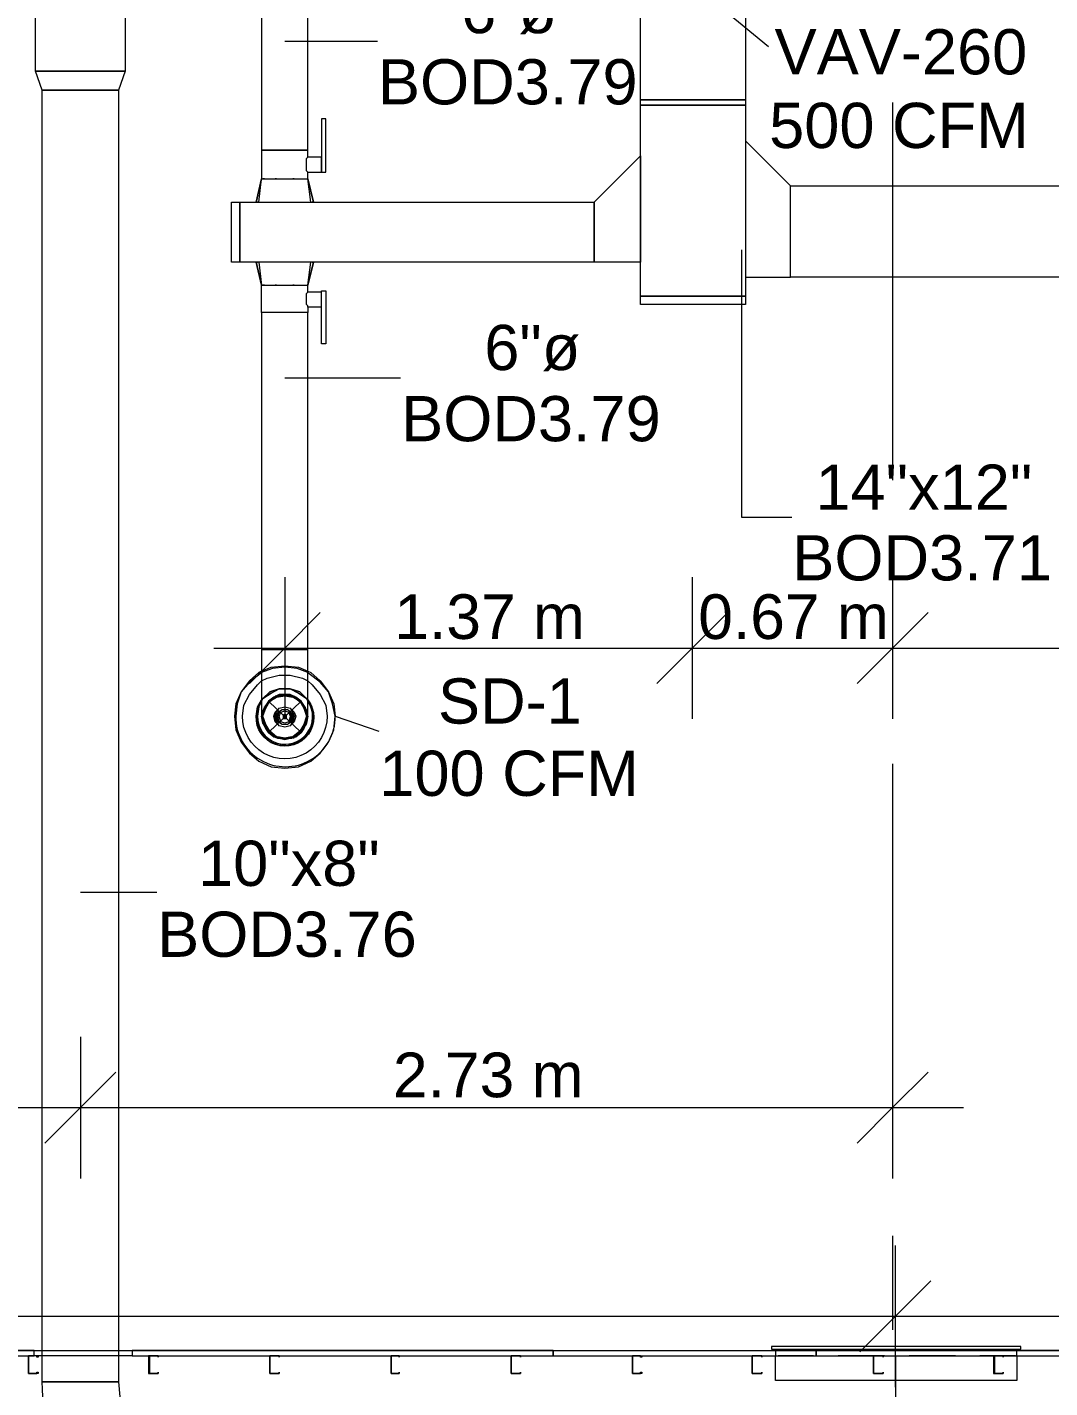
# Model space of a CAD drawing. Header units: metres. Extents: x -2 to 207, y -8 to 52.
# Drawn here: x 46.293 to 49.73, y 34.303 to 38.874 of the extents above; entities that cross this region are included whole.
import ezdxf

# ---------------------------------------------------------------- set-up
doc = ezdxf.new("R2010")
doc.units = ezdxf.units.M
doc.layers.add('HVAC - Ductos', color=5, linetype='Continuous', lineweight=0)
doc.layers.add('PDF_Text', color=7, linetype='Continuous', lineweight=0)
doc.layers.add('PDF_Geometry', color=7, linetype='Continuous', lineweight=0, true_color=0xaaaaaa)
doc.styles.add('PDF Helvetica', font='')
doc.styles.get('PDF Helvetica').set_extended_font_data('Helvetica')

msp = doc.modelspace()

# ---------------------------------------------------------------- linework, layer by layer
at = {"layer": 'HVAC - Ductos', "lineweight": 0}
for points in [[(47.0809, 39.7252), (47.0809, 38.4606), (47.0855, 38.4606), (47.0946, 38.4606), (47.1038, 38.4606), (47.1221, 38.4606), (47.1404, 38.4606), (47.1588, 38.4606), (47.1771, 38.4606), (47.1954, 38.4606), (47.2137, 38.4606), (47.2229, 38.4606), (47.2321, 38.4606), (47.2366, 38.4606), (47.2366, 39.7252)], [(48.5516, 39.0013), (48.7853, 38.8088)], [(47.1588, 38.8271), (47.4703, 38.8271)], [(47.0717, 38.2865), (47.0809, 38.3644), (47.0855, 38.3644), (47.0901, 38.3644), (47.0946, 38.3644), (47.1038, 38.3644), (47.1221, 38.3644), (47.1404, 38.3644), (47.1588, 38.3644), (47.1771, 38.3644), (47.1954, 38.3644), (47.2137, 38.3644), (47.2229, 38.3644), (47.2275, 38.3644), (47.2321, 38.3644), (47.2366, 38.3644), (47.2366, 38.3873), (47.2825, 38.3873), (47.2962, 38.3873), (47.2962, 38.566), (47.2825, 38.566), (47.2825, 38.3873), (47.2825, 38.3919), (47.2825, 38.3965), (47.2825, 38.4011), (47.2825, 38.4056), (47.2825, 38.4148), (47.2825, 38.4193), (47.2825, 38.4239), (47.2825, 38.4331), (47.2825, 38.4377), (47.2366, 38.4377), (47.2366, 38.4606), (47.2321, 38.4606), (47.2229, 38.4606), (47.2137, 38.4606), (47.1954, 38.4606), (47.1771, 38.4606), (47.1588, 38.4606), (47.1404, 38.4606), (47.1221, 38.4606), (47.1038, 38.4606), (47.0946, 38.4606), (47.0855, 38.4606), (47.0809, 38.4606), (47.0809, 38.3644)], [(47.2366, 38.3873), (47.2321, 38.3919), (47.2321, 38.4011), (47.2321, 38.4102), (47.2321, 38.4193), (47.2321, 38.4239), (47.2321, 38.4331), (47.2366, 38.4377)], [(47.0625, 38.2865), (47.0809, 38.3644), (47.0625, 38.2865)], [(47.1771, 38.2865), (47.1817, 38.2865), (47.1908, 38.2865), (47.2, 38.2865), (47.2046, 38.2865), (47.2137, 38.2865), (47.2321, 38.2865), (47.2412, 38.2865), (47.2458, 38.2865), (47.2366, 38.3644)], [(47.0671, 38.2865), (47.0625, 38.2865), (47.0671, 38.2865), (47.0763, 38.2865), (47.0855, 38.2865), (47.1038, 38.2865), (47.1084, 38.2865)], [(47.1129, 38.2865), (47.1175, 38.2865), (47.1267, 38.2865), (47.1359, 38.2865), (47.1404, 38.2865)], [(47.145, 38.2865), (47.1496, 38.2865), (47.1725, 38.2865)], [(48.6936, 38.1262), (48.6936, 37.2281), (48.8632, 37.2281)], [(47.1084, 38.0849), (47.1038, 38.0849), (47.0855, 38.0849), (47.0763, 38.0849), (47.0671, 38.0849), (47.0625, 38.0849), (47.0809, 38.007), (47.0625, 38.0849), (47.0671, 38.0849)], [(47.0717, 38.0849), (47.0809, 38.007)], [(47.2825, 37.9337), (47.2366, 37.9337), (47.2366, 37.9154), (47.2321, 37.9154), (47.2229, 37.9154), (47.2137, 37.9154), (47.1954, 37.9154), (47.1771, 37.9154), (47.1588, 37.9154), (47.1404, 37.9154), (47.1221, 37.9154), (47.1038, 37.9154), (47.0946, 37.9154), (47.0855, 37.9154), (47.0809, 37.9154), (47.0809, 38.007), (47.0855, 38.007), (47.0901, 38.007), (47.0946, 38.007), (47.1038, 38.007), (47.1221, 38.007), (47.1404, 38.007), (47.1588, 38.007), (47.1771, 38.007), (47.1954, 38.007), (47.2137, 38.007), (47.2229, 38.007), (47.2275, 38.007), (47.2321, 38.007), (47.2366, 38.007), (47.2458, 38.0849), (47.2412, 38.0849), (47.2321, 38.0849), (47.2137, 38.0849), (47.2046, 38.0849), (47.2, 38.0849), (47.1908, 38.0849), (47.1817, 38.0849), (47.1771, 38.0849)], [(47.1404, 38.0849), (47.1359, 38.0849), (47.1267, 38.0849), (47.1175, 38.0849), (47.1129, 38.0849)], [(47.1725, 38.0849), (47.1496, 38.0849), (47.145, 38.0849)], [(47.255, 38.0849), (47.2366, 38.007), (47.255, 38.0849)], [(47.2366, 37.9337), (47.2366, 37.9383), (47.2321, 37.9429), (47.2321, 37.9475), (47.2321, 37.9566), (47.2321, 37.9658), (47.2321, 37.9749), (47.2321, 37.9795), (47.2366, 37.9841)], [(47.2825, 37.9383), (47.2825, 37.9429), (47.2825, 37.9475), (47.2825, 37.9566), (47.2825, 37.9612), (47.2825, 37.9658), (47.2825, 37.9749), (47.2825, 37.9795), (47.2825, 37.9841), (47.2366, 37.9841), (47.2366, 38.007)], [(47.1588, 37.6955), (47.5482, 37.6955)], [(47.1588, 37.0266), (47.1588, 36.7883), (47.1588, 36.55)], [(48.5287, 37.0266), (48.5287, 36.7883), (48.5287, 36.55)], [(49.2022, 37.0266), (49.2022, 36.7883), (49.2022, 36.55)], [(47.2779, 36.9074), (47.1588, 36.7883), (47.0397, 36.6692)], [(48.6479, 36.9074), (48.5287, 36.7883), (48.4096, 36.6692)], [(49.3213, 36.9074), (49.2022, 36.7883), (49.0831, 36.6692)], [(46.9205, 36.7883), (48.5287, 36.7883), (49.2022, 36.7883), (51.4977, 36.7883), (52.4323, 36.7883), (55.3463, 36.7883)], [(47.2366, 36.5592), (47.2366, 36.5638), (47.2366, 36.5821), (47.2366, 36.6142), (47.2366, 36.6508), (47.2366, 36.7013), (47.2366, 36.7517), (47.2366, 36.7837), (47.2321, 36.7837), (47.2229, 36.7837), (47.2137, 36.7837), (47.1954, 36.7837), (47.1771, 36.7837), (47.1588, 36.7837), (47.1404, 36.7837), (47.1221, 36.7837), (47.1038, 36.7837), (47.0946, 36.7837), (47.0855, 36.7837), (47.0809, 36.7837), (47.0809, 36.7333), (47.0809, 36.6829), (47.0809, 36.6371), (47.0809, 36.6004), (47.0809, 36.573), (47.0809, 36.5592), (47.0855, 36.5638), (47.0809, 36.5592), (47.0855, 36.5363), (47.0946, 36.518), (47.1038, 36.5042), (47.1221, 36.4905), (47.1404, 36.4859), (47.1588, 36.4813), (47.1771, 36.4859), (47.1954, 36.4905), (47.2137, 36.5042), (47.2229, 36.518), (47.2321, 36.5363), (47.2366, 36.5592), (47.2321, 36.5638), (47.2366, 36.5592), (47.2321, 36.5363), (47.2229, 36.518), (47.2137, 36.5042), (47.1954, 36.4905), (47.1771, 36.4859), (47.1588, 36.4813), (47.1404, 36.4859), (47.1221, 36.4905), (47.1038, 36.5042), (47.0946, 36.518), (47.0855, 36.5363), (47.0809, 36.5592)], [(47.0809, 36.7104), (47.0717, 36.7059), (47.0397, 36.6783), (47.0121, 36.6417), (46.9939, 36.6004), (46.9893, 36.5592), (46.9939, 36.5134), (47.0121, 36.4722), (47.0397, 36.4355), (47.0717, 36.408), (47.1129, 36.3897), (47.1588, 36.3851), (47.2046, 36.3897), (47.2458, 36.408), (47.2779, 36.4355), (47.3054, 36.4722), (47.3237, 36.5134), (47.3283, 36.5592), (47.3191, 36.6004), (47.3054, 36.6417), (47.2779, 36.6737), (47.2412, 36.7013), (47.2366, 36.7059)], [(47.0809, 36.7104), (47.1129, 36.7241), (47.1588, 36.7287), (47.2046, 36.7241), (47.2366, 36.7104)], [(47.2366, 36.7059), (47.2, 36.7195), (47.1588, 36.7241), (47.1175, 36.7195), (47.0809, 36.7059)], [(47.2366, 36.7104), (47.2458, 36.7059), (47.2779, 36.6783), (47.3054, 36.6417), (47.3237, 36.6004), (47.3283, 36.5592), (47.4749, 36.5088)], [(47.0809, 36.6783), (47.0992, 36.6875), (47.1404, 36.6967), (47.1771, 36.6967), (47.2183, 36.6875), (47.2366, 36.6783)], [(47.2321, 36.5638), (47.2321, 36.5775), (47.2229, 36.5959), (47.2137, 36.6096), (47.1954, 36.6233), (47.1771, 36.6325), (47.1588, 36.6325), (47.1404, 36.6325), (47.1221, 36.6233), (47.1038, 36.6096), (47.0946, 36.5959), (47.0855, 36.5775), (47.0855, 36.5638)], [(47.0946, 36.5867), (47.1084, 36.6096), (47.1267, 36.6233)], [(47.1267, 36.6279), (47.1313, 36.6279)], [(47.1359, 36.6279), (47.1588, 36.6325), (47.1817, 36.6279)], [(47.1863, 36.6279), (47.1908, 36.6279)], [(47.1908, 36.6233), (47.2092, 36.6096), (47.2229, 36.5867)], [(47.0901, 36.5317), (47.0855, 36.5592), (47.0901, 36.5821), (47.0901, 36.5867), (47.0901, 36.5913)], [(47.2275, 36.5913), (47.2275, 36.5867), (47.2321, 36.5821)], [(47.2275, 36.5821), (47.2321, 36.5592), (47.2275, 36.5317)], [(47.0901, 36.5271), (47.0901, 36.5317)], [(47.1267, 36.4905), (47.1084, 36.5042), (47.0946, 36.5271)], [(47.2229, 36.5271), (47.2092, 36.5042), (47.1908, 36.4905)], [(47.2321, 36.5317), (47.2275, 36.5271)], [(47.1313, 36.4859), (47.1267, 36.4905)], [(47.1817, 36.4905), (47.1588, 36.4859), (47.1359, 36.4905)], [(47.1908, 36.4859), (47.1863, 36.4859)], [(46.4715, 35.9682), (46.7281, 35.9682)], [(46.4715, 35.4825), (46.4715, 35.2443), (46.4715, 35.006)], [(49.2022, 35.4825), (49.2022, 35.2443), (49.2022, 35.006)], [(46.5906, 35.3634), (46.4715, 35.2443), (46.3524, 35.1251)], [(49.3213, 35.3634), (49.2022, 35.2443), (49.0831, 35.1251)], [(45.6102, 35.2443), (46.4715, 35.2443), (49.4404, 35.2443)], [(49.2113, 34.305), (49.2113, 34.5433), (49.2113, 34.7815)], [(49.3305, 34.6624), (49.2113, 34.5433), (49.0922, 34.4241)], [(7.582, 34.5433), (12.4616, 34.5433), (15.6321, 34.5433), (18.6652, 34.5433), (21.625, 34.5433), (30.7334, 34.5433), (33.2075, 34.5433), (36.1764, 34.5433), (39.2049, 34.5433), (41.6104, 34.5433), (49.2113, 34.5433), (51.5801, 34.5433), (54.5399, 34.5433), (58.1961, 34.5433)], [(48.7944, 34.4333), (49.6329, 34.4333)], [(49.61, 34.4425), (48.8173, 34.4425)], [(49.2113, 34.4104), (49.2113, 33.3245)]]:
    msp.add_lwpolyline(points, dxfattribs=at)
for points in [[(46.6227, 39.6335), (46.6227, 38.7264), (46.3203, 38.7264), (46.3203, 39.6335)], [(48.7074, 39.5373), (48.7074, 38.6302), (48.3546, 38.6302), (48.3546, 39.5373)], [(46.6227, 38.7264), (46.5998, 38.6622), (46.3432, 38.6622), (46.3203, 38.7264)], [(46.3432, 34.3233), (46.3432, 38.6622), (46.5998, 38.6622), (46.5998, 34.3233)], [(48.7074, 38.6302), (48.7074, 38.6118), (48.3546, 38.6118), (48.3546, 38.6302)], [(48.3546, 37.9704), (48.3546, 38.6118), (48.7074, 38.6118), (48.7074, 37.9704)], [(48.8586, 38.0345), (48.8586, 38.3415), (48.7074, 38.4927), (48.7074, 38.0345)], [(48.3546, 38.0849), (48.1988, 38.0849), (48.1988, 38.2865), (48.3546, 38.4423)], [(47.0901, 38.3644), (47.0855, 38.3644)], [(47.1313, 38.3644), (47.1267, 38.3644)], [(47.1908, 38.3644), (47.1863, 38.3644)], [(47.2504, 38.2865), (47.255, 38.2865), (47.2366, 38.3644), (47.255, 38.2865)], [(48.8586, 38.3415), (51.7954, 38.3415), (51.7954, 38.0345), (48.8586, 38.0345)], [(47.0075, 38.2865), (47.0075, 38.0849), (46.9801, 38.0849), (46.9801, 38.2865)], [(48.1988, 38.2865), (48.1988, 38.0849), (47.0075, 38.0849), (47.0075, 38.2865)], [(47.255, 38.0849), (47.2504, 38.0849)], [(47.0855, 38.007), (47.0901, 38.007)], [(47.1267, 38.007), (47.1313, 38.007)], [(47.1863, 38.007), (47.1908, 38.007)], [(47.2825, 37.9887), (47.2962, 37.9887), (47.2962, 37.81), (47.2825, 37.81)], [(48.3546, 37.9704), (48.7074, 37.9704), (48.7074, 37.9429), (48.3546, 37.9429)], [(47.2366, 37.9154), (47.2321, 37.9154), (47.2229, 37.9154), (47.2137, 37.9154), (47.1954, 37.9154), (47.1771, 37.9154), (47.1588, 37.9154), (47.1404, 37.9154), (47.1221, 37.9154), (47.1038, 37.9154), (47.0946, 37.9154), (47.0855, 37.9154), (47.0809, 37.9154), (47.0809, 36.7837), (47.0855, 36.7837), (47.0946, 36.7837), (47.1038, 36.7837), (47.1221, 36.7837), (47.1404, 36.7837), (47.1588, 36.7837), (47.1771, 36.7837), (47.1954, 36.7837), (47.2137, 36.7837), (47.2229, 36.7837), (47.2321, 36.7837), (47.2366, 36.7837)], [(47.0809, 36.6142), (47.0671, 36.5913), (47.0625, 36.5592), (47.0671, 36.5913)], [(47.0809, 36.6096), (47.0855, 36.6188), (47.1129, 36.6371), (47.1404, 36.6508), (47.1771, 36.6508), (47.2046, 36.6371), (47.2321, 36.6188), (47.2092, 36.6417), (47.1771, 36.6508), (47.1404, 36.6508), (47.1084, 36.6417), (47.0855, 36.6188), (47.0809, 36.6142), (47.0855, 36.6188)], [(47.2321, 36.6188), (47.2046, 36.6371), (47.1771, 36.6508), (47.1404, 36.6508), (47.1129, 36.6371), (47.0855, 36.6188), (47.1084, 36.6417), (47.1404, 36.6508), (47.1771, 36.6508), (47.2092, 36.6417), (47.2321, 36.6188), (47.2366, 36.6142), (47.2321, 36.6188), (47.2366, 36.6096)], [(47.0855, 36.5775), (47.0946, 36.5959), (47.1084, 36.6096), (47.1221, 36.6233), (47.1404, 36.6279), (47.1588, 36.6325), (47.1771, 36.6279), (47.1954, 36.6233), (47.2092, 36.6096), (47.2229, 36.5959), (47.2321, 36.5775), (47.2321, 36.5592), (47.2321, 36.5363), (47.2229, 36.5226), (47.2092, 36.5042), (47.1954, 36.495), (47.1771, 36.4859), (47.1588, 36.4859), (47.1404, 36.4859), (47.1221, 36.495), (47.1084, 36.5042), (47.0946, 36.5226), (47.0855, 36.5363), (47.0855, 36.5592)], [(47.2229, 36.5317), (47.2092, 36.5088), (47.1863, 36.4905), (47.1588, 36.4859), (47.1313, 36.4905), (47.1084, 36.5088), (47.0946, 36.5317), (47.0855, 36.5592), (47.0946, 36.5867), (47.1084, 36.6096), (47.1313, 36.6233), (47.1588, 36.6279), (47.1863, 36.6233), (47.2092, 36.6096), (47.2229, 36.5867), (47.2321, 36.5592)], [(47.1908, 36.5409), (47.1771, 36.5271), (47.1588, 36.5226), (47.1404, 36.5271), (47.1267, 36.5409), (47.1221, 36.5592), (47.1267, 36.573), (47.1404, 36.5867), (47.1588, 36.5913), (47.1771, 36.5867), (47.1908, 36.573), (47.1954, 36.5592)], [(47.1863, 36.5409), (47.1771, 36.5271), (47.1588, 36.5226), (47.1404, 36.5271), (47.1313, 36.5409), (47.1267, 36.5592), (47.1313, 36.573), (47.1404, 36.5867), (47.1588, 36.5913), (47.1771, 36.5867), (47.1863, 36.573), (47.1908, 36.5592)], [(47.1817, 36.5409), (47.1679, 36.5317), (47.1496, 36.5317), (47.1359, 36.5409), (47.1313, 36.5592), (47.1359, 36.573), (47.1496, 36.5821), (47.1679, 36.5821), (47.1817, 36.573), (47.1863, 36.5592)], [(47.1771, 36.5409), (47.1679, 36.5317), (47.1496, 36.5317), (47.1404, 36.5409), (47.1359, 36.5592), (47.1404, 36.573), (47.1496, 36.5821), (47.1679, 36.5821), (47.1771, 36.573), (47.1817, 36.5592)], [(47.1725, 36.5409), (47.1588, 36.5363), (47.145, 36.5409), (47.1404, 36.5592), (47.145, 36.573), (47.1588, 36.5775), (47.1725, 36.573), (47.1771, 36.5592)], [(47.1542, 36.5638), (47.1542, 36.5592), (47.1542, 36.5638), (47.1633, 36.5638), (47.1633, 36.5592), (47.1633, 36.5638)], [(47.1633, 36.5546), (47.1633, 36.5592), (47.1633, 36.55), (47.1542, 36.55), (47.1542, 36.5592), (47.1542, 36.5546)], [(49.6329, 34.4425), (48.7944, 34.4425), (48.7944, 34.4333), (48.8082, 34.4333), (48.8082, 34.4104), (49.6191, 34.4104), (49.6191, 34.4333), (49.6329, 34.4333)], [(49.6191, 34.4104), (49.6191, 34.3279), (48.8082, 34.3279), (48.8082, 34.4104)], [(48.9364, 34.4104), (48.8173, 34.4104)], [(49.1747, 34.4104), (49.019, 34.4104)], [(49.413, 34.4104), (49.2572, 34.4104)], [(49.6146, 34.4104), (49.4954, 34.4104)]]:
    msp.add_lwpolyline(points, close=True, dxfattribs=at)
for points in [[(47.0809, 36.7059), (47.0763, 36.7013), (47.0397, 36.6737), (47.0121, 36.6417), (46.9984, 36.6004), (46.9939, 36.5592, 1.01402), (47.3283, 36.5592)], [(47.2366, 36.6783), (47.2504, 36.6646), (47.2779, 36.6325), (47.2962, 36.5959), (47.3008, 36.5592, -1.008104), (47.0167, 36.5592), (47.0213, 36.5959), (47.0397, 36.6325), (47.0671, 36.6646), (47.0809, 36.6783)]]:
    msp.add_lwpolyline(points, format="xyb", dxfattribs=at)
for points in [[(47.0809, 36.6096), (47.0717, 36.5913), (47.0671, 36.5592, 1.360947), (47.2366, 36.6096), (47.2458, 36.5913), (47.255, 36.5592), (47.2504, 36.5913), (47.2366, 36.6142, -1.421293), (47.0625, 36.5592, 1.017914), (47.255, 36.5592, -1.340658)], [(46.3432, 34.3233), (46.5998, 34.3233), (46.6044, 34.273), (46.6181, 34.2226), (46.641, 34.1813), (46.6731, 34.1401), (46.7144, 34.1126), (46.7556, 34.0851), (46.8014, 34.0714), (46.8518, 34.0668), (46.8518, 33.8148, -0.414418)]]:
    msp.add_lwpolyline(points, format="xyb", close=True, dxfattribs=at)
at = {"layer": 'PDF_Geometry', "lineweight": 0}
for points in [[(49.2022, 38.621), (49.2022, 37.3519)], [(49.2022, 37.0357), (49.2022, 36.715)], [(49.2022, 36.3988), (49.2022, 35.1297)], [(49.2022, 34.8136), (49.2022, 34.4975)], [(45.9217, 34.4104), (46.3157, 34.4104), (46.3157, 34.4287), (45.8576, 34.4287), (45.8576, 34.4104), (45.8942, 34.4104)], [(45.8576, 34.4287), (46.3157, 34.4287), (46.6456, 34.4287), (48.0613, 34.4287), (48.0613, 34.4104), (48.9456, 34.4104), (48.9456, 34.4287)], [(46.6456, 34.4287), (46.6456, 34.4104), (46.3157, 34.4104), (46.3157, 34.4287)], [(47.9514, 34.4104), (48.0613, 34.4104), (48.0613, 34.4287), (46.6456, 34.4287), (46.6456, 34.4104), (46.7052, 34.4104)], [(48.0613, 34.4287), (48.9456, 34.4287), (51.0578, 34.4287), (51.0578, 34.4104), (51.9467, 34.4104), (51.9467, 34.4287)], [(50.792, 34.4104), (51.0578, 34.4104), (51.0578, 34.4287), (48.9456, 34.4287), (48.9456, 34.4104), (49.1381, 34.4104)], [(46.3295, 34.4104), (46.3295, 34.4058), (46.3249, 34.4058), (46.3249, 34.4104), (46.2974, 34.4104)], [(46.7326, 34.4104), (47.1084, 34.4104)], [(47.1404, 34.4104), (47.5161, 34.4104)], [(47.5437, 34.4104), (47.9239, 34.4104)], [(48.3592, 34.4104), (48.3592, 34.4058), (48.3546, 34.4058), (48.3546, 34.4104), (48.3271, 34.4104)], [(48.7623, 34.4104), (48.7623, 34.4058), (48.7623, 34.4104), (48.7349, 34.4104), (48.7303, 34.4104)], [(49.1701, 34.4104), (49.5458, 34.4104)], [(49.5733, 34.4104), (49.949, 34.4104)]]:
    msp.add_lwpolyline(points, dxfattribs=at)
at = {"layer": 'PDF_Geometry', "color": 8, "lineweight": 0, "true_color": 0x808080}
msp.add_lwpolyline([(47.2183, 36.6004), (47.1817, 36.6279), (47.1359, 36.6279), (47.0992, 36.6004), (47.0809, 36.5592), (47.0992, 36.5134), (47.1359, 36.4859), (47.1817, 36.4859), (47.2183, 36.5134), (47.2366, 36.5592)], close=True, dxfattribs=at)
for points in [[(47.1038, 36.6096), (47.2137, 36.5042)], [(47.2137, 36.6096), (47.1038, 36.5042)]]:
    msp.add_lwpolyline(points, dxfattribs=at)
at = {"layer": 'PDF_Geometry', "lineweight": 0}
for points in [[(46.2974, 34.3508), (46.3249, 34.3508), (46.3249, 34.3554), (46.3295, 34.3554), (46.3295, 34.3508), (46.2974, 34.3508), (46.2974, 34.4104)], [(46.7326, 34.4104), (46.7052, 34.4104), (46.7006, 34.4104), (46.7006, 34.3508), (46.7052, 34.3508), (46.7326, 34.3508), (46.7326, 34.3554), (46.7326, 34.3508), (46.7052, 34.3508), (46.7052, 34.4104), (46.7326, 34.4104), (46.7326, 34.4058)], [(47.1404, 34.4104), (47.1084, 34.4104), (47.1084, 34.3508), (47.1404, 34.3508), (47.1404, 34.3554), (47.1404, 34.3508), (47.1084, 34.3508), (47.1084, 34.4104), (47.1404, 34.4104), (47.1404, 34.4058)], [(47.5437, 34.4104), (47.5161, 34.4104), (47.5161, 34.3508), (47.5437, 34.3508), (47.5437, 34.3554), (47.5437, 34.3508), (47.5161, 34.3508), (47.5161, 34.4104), (47.5437, 34.4104), (47.5437, 34.4058)], [(47.9514, 34.4104), (47.9239, 34.4104), (47.9193, 34.4104), (47.9193, 34.3508), (47.9239, 34.3508), (47.9514, 34.3508), (47.9514, 34.3554), (47.9514, 34.3508), (47.9239, 34.3508), (47.9193, 34.3508), (47.9193, 34.4104), (47.9239, 34.4104), (47.9514, 34.4104), (47.9514, 34.4058)], [(48.3271, 34.3508), (48.3546, 34.3508), (48.3546, 34.3554), (48.3592, 34.3554), (48.3592, 34.3508), (48.3271, 34.3508), (48.3271, 34.4104)], [(48.7303, 34.3508), (48.7349, 34.3508), (48.7623, 34.3508), (48.7623, 34.3554), (48.7623, 34.3508), (48.7349, 34.3508), (48.7303, 34.3508), (48.7303, 34.4104)], [(49.1701, 34.4104), (49.1381, 34.4104), (49.1381, 34.3508), (49.1701, 34.3508), (49.1701, 34.3554), (49.1701, 34.3508), (49.1381, 34.3508), (49.1381, 34.4104), (49.1701, 34.4104), (49.1701, 34.4058)], [(49.5733, 34.4104), (49.5458, 34.4104), (49.5412, 34.4104), (49.5412, 34.3508), (49.5458, 34.3508), (49.5733, 34.3508), (49.5733, 34.3554), (49.5733, 34.3508), (49.5458, 34.3508), (49.5458, 34.4104), (49.5733, 34.4104), (49.5733, 34.4058)]]:
    msp.add_lwpolyline(points, close=True, dxfattribs=at)

# ---------------------------------------------------------------- texts
at = {"layer": 'PDF_Text', "lineweight": 0, "attachment_point": 4, "style": 'PDF Helvetica'}
for s, insert, char_height in [('6"ø', (47.7515, 38.9277), 0.1519), ('VAV-260', (48.8053, 38.7903), 0.1519), ('BOD3.79', (47.472, 38.6895), 0.1519), ('500 CFM', (48.787, 38.5429), 0.1519), ('6"ø', (47.8294, 37.796), 0.1519), ('BOD3.79', (47.5499, 37.5578), 0.1519), ('14"x12"', (48.9427, 37.3287), 0.1519), ('BOD3.71', (48.8649, 37.0904), 0.1519), ('1.37 m', (47.527, 36.8927), 0.15002), ('0.67 m', (48.5487, 36.8927), 0.15002), ('SD-1', (47.6736, 36.6093), 0.1519), ('100 CFM', (47.4766, 36.3665), 0.1519), ('10"x8"', (46.8672, 36.0641), 0.1519), ('BOD3.76', (46.7297, 35.8258), 0.1519), ('2.73 m', (47.5224, 35.3532), 0.15002)]:
    msp.add_mtext(s, dxfattribs=dict(at, insert=insert, char_height=char_height))

doc.saveas('drawing.dxf')
